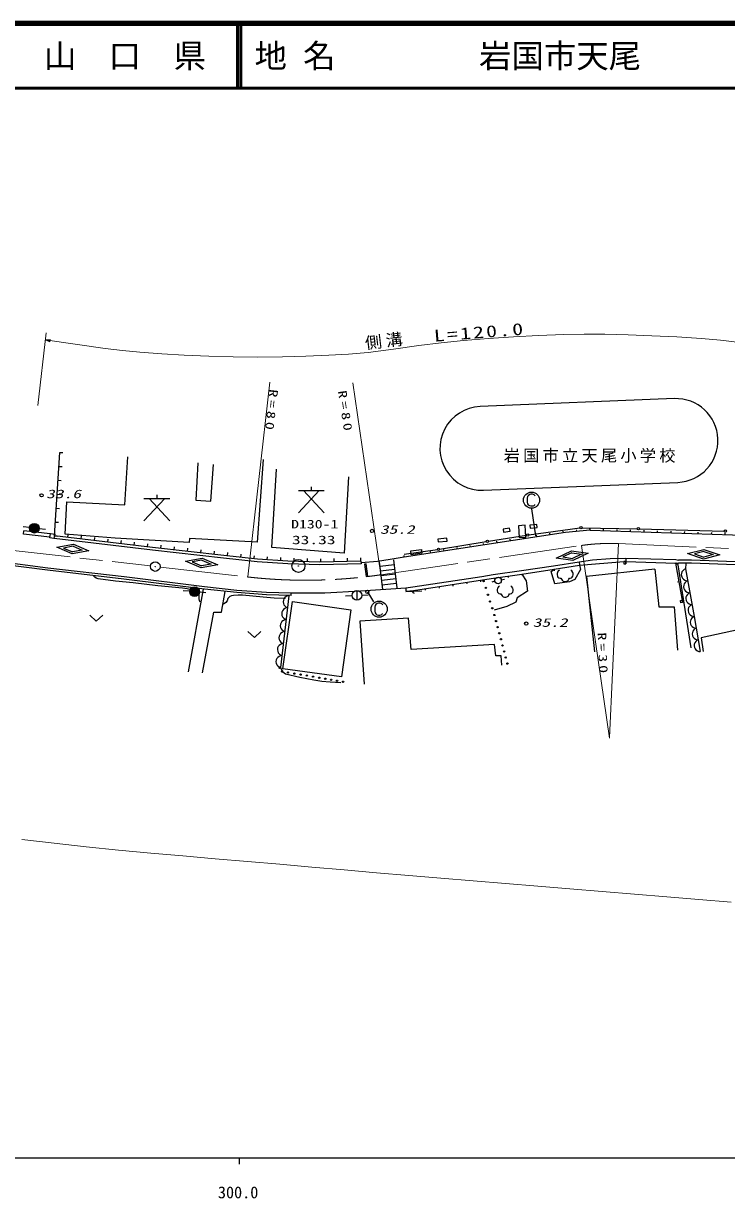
# Model space of a CAD drawing. Units: millimetres, scale not verified. Extents: x -201357293 to 680000, y -21359328 to 380000.
# Drawn here: x 334728 to 443207, y 198715 to 380000 of the extents above; entities that cross this region are included whole.
import ezdxf
from ezdxf.enums import TextEntityAlignment as Align

# ---------------------------------------------------------------- set-up
doc = ezdxf.new("R2010")
doc.units = ezdxf.units.MM
doc.header["$LTSCALE"] = 1000
doc.linetypes.add('CHAIN', pattern=[18.5, 12, -1.5, 3.5, -1.5])
for name, color, linetype, lineweight in [('M-BGD', 7, 'Continuous', 25), ('M-BGD-HTXT', 7, 'Continuous', 13), ('M-BMK', 2, 'CHAIN', 13), ('M-STR-STRC', 7, 'Continuous', 25), ('M-TTL', 2, 'Continuous', 140), ('M-TTL-BAND', 7, 'Continuous', 25), ('M-TTL-LINE', 7, 'Continuous', 50)]:
    doc.layers.add(name, color=color, linetype=linetype, lineweight=lineweight)
doc.layers.add('M-BMK-SRVR', color=7, linetype='Continuous')
doc.layers.add('M-TTL-TXT', color=7, linetype='Continuous')
doc.styles.add('ＭＳ ゴシック', font='')
doc.styles.get('ＭＳ ゴシック').set_extended_font_data('MS Gothic')

# ---------------------------------------------------------------- blocks, each defined once
blk = doc.blocks.new('BUHIN10')
at = {"color": 7, "linetype": 'Continuous', "lineweight": 25}
blk.add_lwpolyline([(-384, -847), (-160, -871), (51, -845), (312, -764), (498, -624), (652, -453), (771, -191), (797, 37), (780, 269), (669, 518), (548, 691), (384, 847)], dxfattribs=at)
blk = doc.blocks.new('BUHIN13')
at = {"color": 7, "linetype": 'Continuous', "lineweight": 25}
for radius in [746, 660, 574, 484, 398, 292, 202, 116, 22.5]:
    blk.add_circle((0, 0), radius, dxfattribs=at)
blk = doc.blocks.new('BUHIN14')
at = {"color": 7, "linetype": 'Continuous', "lineweight": 25}
blk.add_line((-225, -711), (225, 711), dxfattribs=at)
blk.add_circle((0, 0), 746, dxfattribs=at)
blk = doc.blocks.new('BUHIN28')
at = {"color": 7, "linetype": 'Continuous', "lineweight": 25}
blk.add_lwpolyline([(-704, -400), (-692, -528), (-635, -638), (-542, -740), (-416, -819), (-184, -892), (12, -915), (244, -844), (410, -713), (533, -490), (718, 94), (750, 359), (707, 537), (574, 716), (375, 832), (148, 904), (-30, 940), (-137, 915), (-244, 864), (-307, 792)], dxfattribs=at)
blk.add_circle((0, 0), 1244, dxfattribs=at)
blk = doc.blocks.new('BUHIN29')
at = {"color": 7, "linetype": 'Continuous', "lineweight": 25}
blk.add_line((0, 0), (-138, -481), dxfattribs=at)
blk = doc.blocks.new('BUHIN30')
at = {"color": 7, "linetype": 'Continuous', "lineweight": 25}
blk.add_line((0, 0), (-164, -472), dxfattribs=at)
blk = doc.blocks.new('BUHIN31')
at = {"color": 7, "linetype": 'Continuous', "lineweight": 25}
blk.add_line((0, 0), (-182, -466), dxfattribs=at)
blk = doc.blocks.new('BUHIN32')
at = {"color": 7, "linetype": 'Continuous', "lineweight": 25}
blk.add_line((0, 0), (-204, -457), dxfattribs=at)
blk = doc.blocks.new('BUHIN33')
at = {"color": 7, "linetype": 'Continuous', "lineweight": 25}
blk.add_line((0, 0), (-202, -457), dxfattribs=at)
blk = doc.blocks.new('BUHIN34')
at = {"color": 7, "linetype": 'Continuous', "lineweight": 25}
blk.add_line((0, 0), (-206, -456), dxfattribs=at)
blk = doc.blocks.new('BUHIN35')
at = {"color": 7, "linetype": 'Continuous', "lineweight": 25}
blk.add_line((0, 0), (-466, 180), dxfattribs=at)
blk = doc.blocks.new('BUHIN36')
at = {"color": 7, "linetype": 'Continuous', "lineweight": 25}
blk.add_circle((0, 0), 249, dxfattribs=at)
blk = doc.blocks.new('BUHIN99')
at = {"color": 7, "linetype": 'Continuous', "lineweight": 25}
blk.add_circle((0, 0), 99.5, dxfattribs=at)
blk = doc.blocks.new('BUHIN101')
at = {"color": 7, "linetype": 'Continuous', "lineweight": 25}
blk.add_circle((0, 0), 99.5, dxfattribs=at)
blk = doc.blocks.new('BUHIN102')
at = {"color": 7, "linetype": 'Continuous', "lineweight": 25}
blk.add_circle((0, 0), 99.5, dxfattribs=at)
blk = doc.blocks.new('BUHIN104')
at = {"color": 7, "linetype": 'Continuous', "lineweight": 25}
blk.add_circle((0, 0), 99.5, dxfattribs=at)
blk = doc.blocks.new('BUHIN112')
at = {"color": 7, "linetype": 'Continuous', "lineweight": 25}
blk.add_lwpolyline([(810, -755), (142, 448), (-1097, -151)], dxfattribs=at)
blk = doc.blocks.new('BUHIN117')
at = {"color": 7, "linetype": 'Continuous', "lineweight": 25}
blk.add_lwpolyline([(592, -987), (807, -950), (1018, -781), (1118, -610), (1177, -425), (1195, -221), (1143, -54), (1036, 85), (859, 187), (770, 215), (737, 383), (695, 580), (555, 781), (384, 882), (205, 938), (43, 944), (-172, 907), (-292, 840), (-377, 735), (-500, 617), (-595, 647), (-793, 664), (-960, 612), (-1099, 505), (-1207, 329), (-1265, 145), (-1276, -55), (-1201, -315), (-1046, -469)], dxfattribs=at)
blk = doc.blocks.new('BUHIN118')
at = {"color": 7, "linetype": 'Continuous', "lineweight": 25}
for p, q in [((771, -1608), (-1258, 2653)), ((-1555, -871), (2555, 1446)), ((1515, -1843), (-2299, -636)), ((-558, -1764), (-392, -1239))]:
    blk.add_line(p, q, dxfattribs=at)
blk = doc.blocks.new('BUHIN119')
at = {"color": 7, "linetype": 'Continuous', "lineweight": 25}
blk.add_lwpolyline([(-130, -908), (88, -870), (281, -786), (506, -638), (644, -454), (742, -250), (783, 31), (745, 255), (665, 470), (491, 675), (329, 805), (130, 908)], dxfattribs=at)
blk = doc.blocks.new('BUHIN120')
at = {"color": 7, "linetype": 'Continuous', "lineweight": 25}
blk.add_lwpolyline([(-113, -926), (109, -882), (303, -793), (528, -637), (664, -447), (760, -238), (795, 49), (752, 275), (666, 492), (484, 697), (317, 826), (113, 926)], dxfattribs=at)
blk = doc.blocks.new('BUHIN235')
at = {"color": 3, "linetype": 'Continuous', "lineweight": 25}
for radius in [746, 22.5]:
    blk.add_circle((0, 0), radius, dxfattribs=at)
blk = doc.blocks.new('BUHIN236')
at = {"color": 3, "linetype": 'Continuous', "lineweight": 25}
for radius in [995, 30]:
    blk.add_circle((0, 0), radius, dxfattribs=at)

msp = doc.modelspace()

# ---------------------------------------------------------------- linework, layer by layer
at = {"layer": 'M-BGD'}
for p, q in [((435163, 322123), (405189, 320898)), ((339515, 300931), (340320, 313819)), ((350359, 305718), (350831, 313157)), ((361629, 312213), (361323, 306467)), ((363655, 306328), (364071, 311935)), ((371715, 312713), (370799, 299972)), ((373045, 299129), (373752, 311252)), ((384865, 310073), (384225, 298287)), ((405717, 307983), (435691, 309208)), ((361323, 306467), (363655, 306328)), ((341143, 301193), (341421, 306217)), ((341421, 306217), (350359, 305718)), ((413772, 300961), (413185, 305145)), ((335658, 302223), (334664, 302337)), ((334731, 301221), (334789, 301718)), ((338784, 300753), (334731, 301221)), ((338841, 301250), (334789, 301718)), ((337150, 302068), (338145, 301975)), ((338780, 300636), (338899, 301331)), ((338899, 301331), (339551, 301219)), ((339551, 301219), (339432, 300524)), ((348888, 300582), (341143, 301193)), ((418357, 301491), (393489, 297657)), ((406477, 300122), (412366, 301048)), ((409739, 302141), (408732, 301983)), ((408732, 301983), (408801, 301539)), ((408801, 301539), (409809, 301696)), ((409809, 301696), (409739, 302141)), ((412136, 302577), (411115, 302522)), ((411115, 302522), (411213, 300708)), ((412235, 300764), (412136, 302577)), ((412712, 301099), (420565, 302191)), ((413958, 302707), (412862, 302581)), ((412862, 302581), (412913, 302134)), ((412913, 302134), (414009, 302259)), ((413942, 300811), (413904, 301058)), ((414009, 302259), (413958, 302707)), ((415987, 301126), (415949, 301373)), ((418032, 301441), (417994, 301688)), ((422151, 301845), (418357, 301491)), ((420090, 301653), (420067, 301902)), ((420913, 302212), (429444, 302053)), ((422151, 301845), (422128, 302094)), ((422151, 301845), (422159, 302095)), ((422151, 301845), (453425, 300811)), ((424236, 301776), (424244, 302026)), ((426321, 301707), (426329, 301957)), ((428406, 301638), (428414, 301888)), ((429794, 302045), (442857, 301691)), ((430491, 301569), (430499, 301819)), ((432576, 301500), (432584, 301750)), ((434661, 301431), (434669, 301681)), ((436746, 301362), (436754, 301612)), ((438831, 301293), (438839, 301543)), ((440915, 301224), (440924, 301474)), ((443000, 301155), (443009, 301405)), ((339432, 300524), (338780, 300636)), ((354612, 298735), (339467, 300533)), ((360279, 299916), (348888, 300582)), ((360335, 300555), (360279, 299916)), ((370799, 299972), (360335, 300555)), ((384225, 298287), (373045, 299129)), ((400072, 300596), (398656, 300465)), ((398656, 300465), (398698, 300017)), ((398698, 300017), (400114, 300148)), ((398943, 298916), (406132, 300067)), ((400114, 300148), (400072, 300596)), ((401670, 298918), (401632, 299166)), ((403715, 299234), (403677, 299481)), ((405761, 299549), (405722, 299796)), ((407806, 299865), (407768, 300112)), ((409851, 300180), (409813, 300427)), ((411213, 300708), (412235, 300764)), ((411896, 300495), (411858, 300742)), ((365607, 297525), (354612, 298735)), ((370789, 296936), (365607, 297525)), ((391321, 297327), (389336, 297014)), ((393489, 297657), (391321, 297327)), ((393489, 297657), (393451, 297904)), ((393466, 298128), (398597, 298864)), ((394484, 298615), (396130, 298860)), ((394573, 298021), (394484, 298615)), ((396219, 298267), (394573, 298021)), ((395534, 297972), (395496, 298219)), ((396130, 298860), (396219, 298267)), ((397579, 298288), (397541, 298535)), ((399625, 298603), (399587, 298850)), ((422542, 297256), (425253, 297464)), ((425253, 297464), (427683, 297520)), ((427683, 297520), (427664, 296650)), ((427683, 297520), (435399, 297301)), ((338447, 295643), (330084, 296702)), ((330134, 297099), (338496, 296040)), ((350190, 294259), (338447, 295643)), ((338496, 296040), (350238, 294656)), ((375508, 296624), (370789, 296936)), ((380436, 296485), (375508, 296624)), ((386809, 296659), (380436, 296485)), ((386798, 297058), (386809, 296659)), ((389336, 297014), (386818, 296775)), ((407184, 294982), (411557, 295610)), ((411557, 295610), (416510, 296350)), ((411638, 295066), (416592, 295807)), ((416134, 295436), (416592, 295807)), ((416510, 296350), (420463, 296949)), ((416592, 295807), (420545, 296405)), ((416592, 295807), (416629, 295559)), ((420656, 295777), (419826, 294227)), ((420463, 296949), (422542, 297256)), ((420463, 296949), (420545, 296405)), ((420545, 296405), (427346, 296974)), ((420545, 296405), (420656, 295777)), ((420545, 296405), (420582, 296158)), ((432139, 295789), (421584, 294664)), ((427346, 296974), (427343, 296653)), ((427343, 296653), (427664, 296650)), ((427667, 296970), (427346, 296974)), ((427664, 296650), (427667, 296970)), ((427667, 296970), (435383, 296751)), ((432139, 295789), (432758, 289984)), ((435383, 296751), (435137, 296708)), ((435383, 296751), (435796, 296753)), ((436392, 290988), (435383, 296751)), ((435744, 296497), (435383, 296751)), ((435399, 297301), (435797, 297203)), ((437752, 283657), (435744, 296497)), ((437794, 296745), (435796, 296753)), ((437804, 297195), (435797, 297203)), ((436909, 296686), (436860, 295848)), ((436860, 295848), (438235, 288514)), ((450966, 296228), (437794, 296745)), ((450983, 296677), (437804, 297195)), ((362634, 292719), (350190, 294259)), ((350238, 294656), (362680, 293116)), ((394829, 293089), (405453, 294691)), ((394904, 292544), (405544, 294149)), ((394904, 292544), (405544, 294149)), ((403092, 293779), (403129, 293531)), ((405228, 294101), (405266, 293854)), ((405453, 294691), (407184, 294982)), ((405544, 294149), (407269, 294439)), ((405544, 294149), (407269, 294439)), ((407471, 293944), (406984, 293829)), ((407269, 294439), (411638, 295066)), ((407269, 294439), (411638, 295066)), ((407360, 294452), (407396, 294205)), ((408444, 294176), (408930, 294291)), ((409499, 294759), (409535, 294512)), ((411638, 295066), (412294, 294005)), ((411638, 295066), (411674, 294819)), ((412294, 294005), (412506, 292416)), ((416692, 293555), (416134, 295436)), ((418964, 293838), (416692, 293555)), ((419826, 294227), (418964, 293838)), ((421584, 294664), (422823, 283040)), ((435888, 293870), (435641, 293826)), ((360379, 292406), (359383, 292494)), ((360170, 279961), (362494, 292736)), ((361875, 292289), (362872, 292221)), ((367633, 292190), (362634, 292719)), ((362680, 293116), (367669, 292588)), ((365296, 289184), (365832, 292380)), ((372229, 291853), (367633, 292190)), ((367669, 292588), (372248, 292253)), ((372248, 292253), (376035, 292157)), ((376025, 291757), (376035, 292157)), ((376035, 292157), (381247, 292185)), ((381247, 292185), (386712, 292491)), ((386712, 292491), (393715, 292950)), ((387785, 292301), (388726, 290755)), ((393715, 292950), (394829, 293089)), ((393715, 292950), (393741, 292399)), ((393741, 292399), (394904, 292544)), ((396185, 292412), (393746, 292295)), ((394790, 292199), (394904, 292544)), ((394790, 292199), (395027, 292121)), ((396682, 292812), (396719, 292565)), ((398818, 293134), (398856, 292887)), ((400955, 293456), (400992, 293209)), ((412506, 292416), (410887, 291371)), ((376025, 291757), (372229, 291853)), ((375694, 291721), (374369, 280646)), ((374764, 280455), (376229, 290825)), ((376229, 290825), (385246, 289551)), ((385424, 291705), (384427, 291627)), ((386921, 291807), (387919, 291864)), ((410690, 290741), (409326, 290028)), ((410887, 291371), (410690, 290741)), ((436113, 290965), (436392, 290988)), ((436140, 290639), (436113, 290965)), ((436419, 290662), (436140, 290639)), ((436392, 290988), (436146, 290945)), ((436392, 290988), (436419, 290662)), ((362365, 279829), (364084, 289156)), ((364084, 289156), (365296, 289184)), ((385246, 289551), (383781, 279181)), ((394136, 288268), (386609, 287764)), ((394540, 283429), (394136, 288268)), ((409326, 290028), (407360, 289485)), ((432758, 289984), (435113, 289999)), ((435113, 289999), (435636, 283312)), ((438235, 288514), (439134, 283085)), ((386609, 287764), (387281, 278052)), ((446396, 286785), (439307, 285229)), ((439307, 285229), (439618, 283085)), ((407411, 284169), (394540, 283429)), ((407612, 282421), (407411, 284169)), ((408452, 282421), (407612, 282421)), ((408553, 281010), (408452, 282421)), ((383781, 279181), (374764, 280455))]:
    msp.add_line(p, q, dxfattribs=at)
for points in [[(386798, 297058), (380436, 296886), (375527, 297024), (370825, 297335), (365652, 297923), (354658, 299133), (339515, 300931)], [(361973, 290727), (361873, 290966), (361828, 291231), (361858, 291626), (361828, 291982), (361726, 292139), (361561, 292275), (361135, 292473), (360676, 292620), (359962, 292780), (359269, 292875), (355447, 293258), (351628, 293702), (348921, 293980), (346224, 294318), (345959, 294429), (345725, 294591), (345627, 294676), (345524, 294771)], [(375158, 291270), (373431, 291353), (371706, 291497), (370115, 291671), (368516, 291786), (367827, 291805), (367144, 291763), (366839, 291712), (366550, 291602), (366388, 291463), (366260, 291270), (366131, 290948), (365954, 290666), (365765, 290521), (365549, 290396)], [(374369, 280646), (374531, 280288), (374740, 279969), (374932, 279801), (375171, 279674), (377380, 279164), (379511, 278733), (380769, 278546), (382044, 278419), (382870, 278359), (383696, 278308)]]:
    msp.add_lwpolyline(points, dxfattribs=at)
for centre, radius in [((412539, 301075), 174), ((420738, 302215), 174), ((429619, 302050), 174), ((443032, 301686), 174), ((406305, 300095), 174), ((398770, 298889), 174), ((407957, 294060), 498), ((407394, 288739), 99.5), ((374256, 280590), 99.5), ((374595, 280026), 99.5), ((380371, 279068), 99.5)]:
    msp.add_circle(centre, radius, dxfattribs=at)
for centre, start, end in [((405453, 314440), 92.34045, 272.34052), ((435427, 315665), 272.34052, 92.34052)]:
    msp.add_arc(centre, 6463, start, end, dxfattribs=at)
at = {"layer": 'M-BGD-HTXT'}
for p, q in [((338205, 332296), (336939, 321069)), ((369322, 294607), (372716, 324687)), ((389852, 294942), (385529, 324547)), ((420831, 299466), (425174, 269727)), ((426521, 299751), (425169, 269839))]:
    msp.add_line(p, q, dxfattribs=at)
for points in [[(445249, 330807), (442298, 331127), (439330, 331389), (435519, 331640), (431703, 331832), (428058, 331983), (424412, 332073), (421254, 332071), (418097, 332009), (414212, 331867), (410320, 331665), (406471, 331402), (402617, 331079), (399166, 330735), (395711, 330331), (391805, 329747), (387893, 329224), (384873, 328991), (381848, 328817), (378274, 328659), (374687, 328560), (370889, 328533), (367091, 328566), (363305, 328668), (359510, 328830), (356097, 329029), (352677, 329289), (350001, 329549), (347332, 329868), (342711, 330524), (338078, 331169)], [(338154, 331159), (338824, 331229), (338782, 330914), (338156, 331158)], [(338664, 331090), (338532, 331108), (338666, 331109), (338661, 331072), (338532, 331108)], [(334488, 254079), (339446, 253518), (344417, 252980), (349381, 252477), (354359, 252009), (359329, 251565), (364310, 251135), (369282, 250710), (374263, 250281), (379233, 249845), (384212, 249405), (389182, 248970), (394163, 248544), (399135, 248130), (404117, 247722), (409090, 247318), (414073, 246912), (419045, 246505), (424027, 246094), (428999, 245680), (433980, 245263), (438952, 244845), (443933, 244426)]]:
    msp.add_lwpolyline(points, dxfattribs=at)
for points in [[(338078, 331169), (338797, 330883), (338847, 331255)], [(338231, 331148), (338793, 331205), (338758, 330945)], [(338305, 331138), (338761, 331181), (338734, 330977)], [(338381, 331128), (338729, 331157), (338709, 331008)], [(338456, 331118), (338698, 331133), (338685, 331040)]]:
    msp.add_lwpolyline(points, close=True, dxfattribs=at)
at = {"layer": 'M-BMK'}
for p, q in [((256471, 307341), (354312, 296301)), ((389852, 294942), (420831, 299466)), ((426521, 299751), (453536, 298529)), ((355802, 296133), (369322, 294607))]:
    msp.add_line(p, q, dxfattribs=at)
for centre, radius, start, end in [((425166, 269781), 30000, 87.41132, 98.30829), ((378292, 374103), 80000, 263.56235, 278.30827)]:
    msp.add_arc(centre, radius, start, end, dxfattribs=at)
at = {"layer": 'M-STR-STRC'}
for p, q in [((339854, 299187), (342423, 299651)), ((342254, 298161), (339854, 299187)), ((342387, 299340), (340891, 299070)), ((342387, 299340), (343785, 298742)), ((342423, 299651), (344822, 298625)), ((340891, 299070), (342289, 298472)), ((344822, 298625), (342254, 298161)), ((343785, 298742), (342289, 298472)), ((359737, 297043), (362305, 297508)), ((362305, 297508), (364705, 296481)), ((416916, 297529), (419272, 298653)), ((419501, 297170), (416916, 297529)), ((419320, 298343), (417948, 297689)), ((417948, 297689), (419453, 297480)), ((419272, 298653), (421857, 298293)), ((419320, 298343), (420825, 298134)), ((420825, 298134), (419453, 297480)), ((421857, 298293), (419501, 297170)), ((437202, 298208), (439727, 298866)), ((439673, 297367), (437202, 298208)), ((439716, 298553), (438245, 298170)), ((438245, 298170), (439684, 297680)), ((442198, 298026), (439673, 297367)), ((441155, 298064), (439684, 297680)), ((439716, 298553), (441155, 298064)), ((439727, 298866), (442198, 298026)), ((362137, 296017), (359737, 297043)), ((362270, 297196), (360774, 296926)), ((360774, 296926), (362172, 296328)), ((364705, 296481), (362137, 296017)), ((363668, 296599), (362172, 296328)), ((362270, 297196), (363668, 296599)), ((387601, 296619), (387355, 296585)), ((387355, 296585), (387618, 294696)), ((387864, 294730), (387601, 296619)), ((390185, 292686), (389658, 296968)), ((389746, 296255), (391905, 296520)), ((389833, 295541), (391993, 295807)), ((391818, 297234), (392345, 292951)), ((387618, 294696), (387864, 294730)), ((389921, 294827), (392081, 295093)), ((390009, 294113), (392169, 294379)), ((390097, 293399), (392257, 293665))]:
    msp.add_line(p, q, dxfattribs=at)
at = {"layer": 'M-TTL'}
msp.add_line((680000, 380000), (40000, 380000), dxfattribs=at)
at = {"layer": 'M-TTL-BAND'}
for p, q in [((40000, 205000), (579000, 205000)), ((368000, 205000), (368000, 204000))]:
    msp.add_line(p, q, dxfattribs=at)
at = {"layer": 'M-TTL-LINE'}
for p, q in [((367750, 380000), (367750, 370000)), ((368250, 380000), (368250, 370000)), ((40000, 370000), (680000, 370000))]:
    msp.add_line(p, q, dxfattribs=at)

# ---------------------------------------------------------------- block references
at = {"layer": 'M-BGD', "rotation": 197.56056}
for name, p in [('BUHIN35', (340320, 313819)), ('BUHIN35', (340186, 311671)), ('BUHIN35', (340052, 309523)), ('BUHIN118', (379140, 306672)), ('BUHIN36', (337518, 307207)), ('BUHIN35', (339917, 307375)), ('BUHIN118', (355321, 305413)), ('BUHIN28', (413121, 306467)), ('BUHIN35', (339783, 305227)), ('BUHIN13', (336403, 302137)), ('BUHIN35', (339649, 303079)), ('BUHIN34', (339515, 300931)), ('BUHIN35', (339515, 300931)), ('BUHIN34', (341566, 300687)), ('BUHIN34', (343617, 300444)), ('BUHIN36', (388502, 301722)), ('BUHIN34', (345668, 300200)), ('BUHIN34', (347719, 299957)), ('BUHIN34', (349770, 299713)), ('BUHIN34', (351821, 299470)), ('BUHIN34', (353871, 299226)), ('BUHIN33', (355924, 298993)), ('BUHIN33', (357977, 298767)), ('BUHIN33', (360030, 298542)), ('BUHIN33', (362083, 298316)), ('BUHIN33', (364136, 298090)), ('BUHIN32', (366188, 297862)), ('BUHIN32', (368241, 297629)), ('BUHIN32', (370293, 297395)), ('BUHIN31', (372351, 297234)), ('BUHIN31', (374412, 297098)), ('BUHIN30', (376475, 296997)), ('BUHIN30', (378540, 296939)), ('BUHIN29', (380604, 296890)), ('BUHIN29', (382669, 296946)), ('BUHIN29', (384733, 297002)), ('BUHIN29', (386798, 297058)), ('BUHIN117', (418311, 294876)), ('BUHIN120', (437032, 294931)), ('BUHIN101', (405733, 293961)), ('BUHIN117', (409055, 292435)), ('BUHIN120', (437376, 293098)), ('BUHIN13', (361126, 292339)), ('BUHIN14', (386172, 291763)), ('BUHIN36', (387785, 292301)), ('BUHIN101', (406065, 292917)), ('BUHIN101', (406397, 291872)), ('BUHIN120', (437719, 291264)), ('BUHIN10', (375583, 290798)), ('BUHIN28', (389600, 289646)), ('BUHIN101', (406729, 290828)), ('BUHIN120', (438063, 289431)), ('BUHIN112', (345961, 288240)), ('BUHIN10', (375362, 288952)), ('BUHIN101', (407062, 289784)), ('BUHIN119', (438385, 287609)), ('BUHIN112', (370368, 285719)), ('BUHIN10', (375142, 287106)), ('BUHIN99', (407644, 287803)), ('BUHIN99', (407894, 286866)), ('BUHIN36', (412310, 287417)), ('BUHIN119', (438685, 285800)), ('BUHIN10', (374921, 285261)), ('BUHIN99', (408144, 285930)), ('BUHIN99', (408394, 284993)), ('BUHIN119', (438985, 283990)), ('BUHIN10', (374700, 283415)), ('BUHIN99', (408644, 284056)), ('BUHIN99', (408894, 283120)), ('BUHIN10', (374480, 281569)), ('BUHIN99', (409144, 282183)), ('BUHIN99', (409394, 281246)), ('BUHIN104', (375557, 279867)), ('BUHIN104', (376520, 279707)), ('BUHIN104', (377483, 279547)), ('BUHIN104', (378446, 279388)), ('BUHIN104', (379409, 279228)), ('BUHIN102', (381287, 278913)), ('BUHIN102', (382203, 278758)), ('BUHIN102', (383119, 278603)), ('BUHIN102', (384034, 278448))]:
    msp.add_blockref(name, p, dxfattribs=at)
at = {"layer": 'M-BMK-SRVR', "rotation": 197.56056}
for name, p in [('BUHIN236', (377154, 296316)), ('BUHIN235', (355057, 296217))]:
    msp.add_blockref(name, p, dxfattribs=at)

# ---------------------------------------------------------------- texts
at = {"layer": 'M-BGD-HTXT', "style": 'ＭＳ ゴシック', "oblique": 15, "width": 1.5}
for s, p in [('33.6', (338218, 306364)), ('35.2', (389729, 300873)), ('35.2', (413314, 286517))]:
    msp.add_text(s, height=1320, dxfattribs=at).set_placement(p, align=Align.BOTTOM_LEFT)
at = {"layer": 'M-BGD-HTXT', "style": 'ＭＳ ゴシック'}
for s, width, p in [('D130-1', 1.35, (376029, 301702)), ('33.33', 1.5, (376148, 299269))]:
    msp.add_text(s, height=1320, dxfattribs=dict(at, width=width)).set_placement(p, align=Align.BOTTOM_LEFT)
at = {"layer": 'M-BGD-HTXT', "attachment_point": 7, "style": 'ＭＳ ゴシック'}
for s, insert, char_height, rotation in [('\\T1.2;\\W1.35;L=120.0', (398125, 330871), 1833, 4.5), ('\\T1.23;\\W1.05;側溝\\~', (387555, 329560), 1833, 6.8), ('\\T1.39;\\W1.35;R=80', (372684, 323624), 1320, 263.7), ('\\T1.39;\\W1.35;R=80', (383222, 323279), 1320, 278.7), ('\\T1.39;\\W1.35;R=30', (423301, 286016), 1320, 272.4)]:
    msp.add_mtext(s, dxfattribs=dict(at, insert=insert, char_height=char_height, rotation=rotation))
at = {"layer": 'M-BGD-HTXT', "insert": (408827, 312222), "char_height": 1833, "attachment_point": 7, "style": 'ＭＳ ゴシック'}
msp.add_mtext('\\T1.2;岩国市立天尾小学校', dxfattribs=at)
at = {"layer": 'M-TTL-BAND', "style": 'ＭＳ ゴシック'}
msp.add_text('300.0', height=1833, dxfattribs=at).set_placement((367844, 198195), align=Align.BOTTOM_CENTER)
at = {"layer": 'M-TTL-TXT', "style": 'ＭＳ ゴシック'}
msp.add_text('山\u3000口\u3000県', height=3666, dxfattribs=at).set_placement((350375, 375000), align=Align.MIDDLE_CENTER)
for s, p in [('地 名', (370380, 375000)), ('岩国市天尾', (405024, 375000))]:
    msp.add_text(s, height=3666, dxfattribs=at).set_placement(p, align=Align.MIDDLE_LEFT)

doc.saveas('drawing.dxf')
